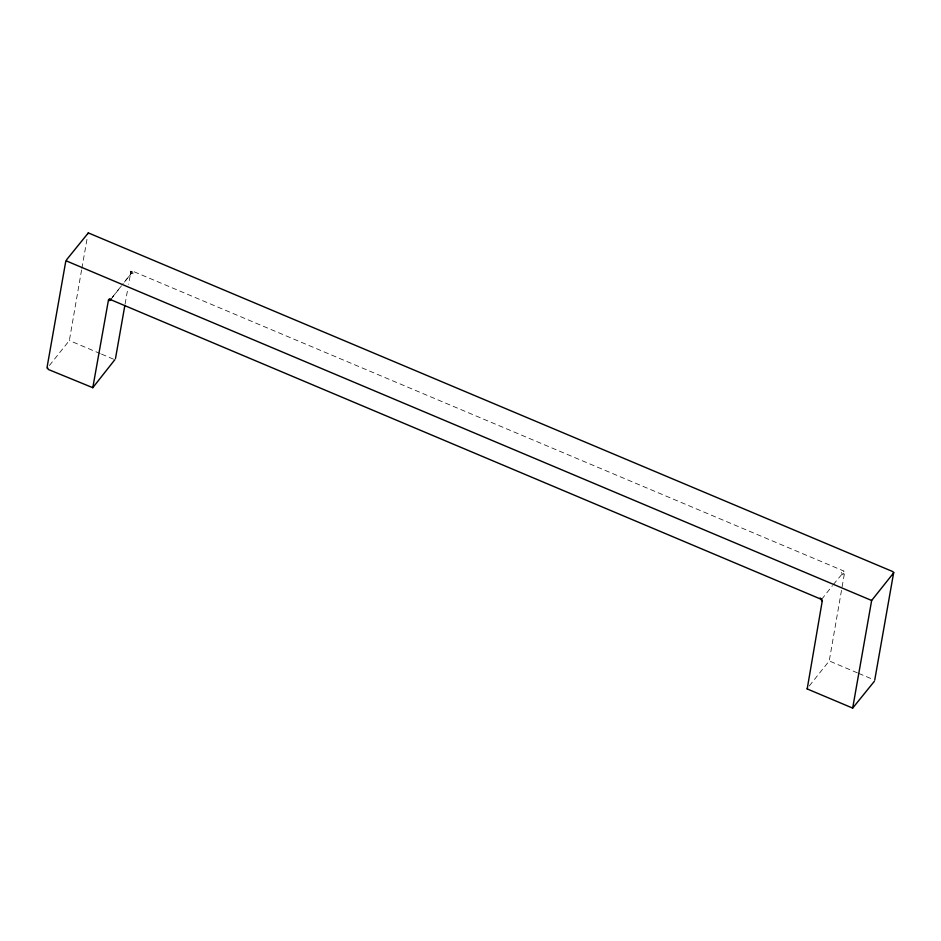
<?xml version="1.0" encoding="UTF-8"?>
<svg xmlns="http://www.w3.org/2000/svg" width="941" height="941" viewBox="0 0 941 941"><rect width="100%" height="100%" fill="white"/><g stroke="black" fill="none" stroke-linecap="round" stroke-linejoin="round"><path stroke-width="0.71" stroke-dasharray="4.71 3.53" d="M49.414 365.508L69.352 340.524L81.608 269.796M809.295 685.918L829.233 660.947L844.689 572.034L842.83 574.751L840.807 571.763L844.101 571.152L131.716 270.761L133.175 273.384L131.387 273.255L124.141 282.371M131.458 271.537L131.387 273.255L122.389 284.688M130.446 274.36L130.917 271.055L128.694 284.335M81.867 268.361L87.466 236.614M125.106 304.025L127.635 289.687M112.438 297.227L123.247 283.512M110.673 299.544L121.483 285.829M821.669 599.346L832.479 585.631M833.385 584.49L843.854 571.928M100.217 353.569L69.352 340.524M101.546 354.134L113.567 359.203M857.416 672.862L829.233 660.947M858.757 673.415L872.119 679.049"/><path stroke-width="1.41" d="M114.837 359.709L92.794 387.692L48.485 369.531L47.05 367.425L65.623 262.08L66.682 259.645L88.325 232.898L892.515 571.469L893.691 572.493L893.385 573.21L871.648 600.476L852.675 708.102L807.19 688.93L822.352 600.382L822.116 601.052L820.093 598.064L821.752 599.511L109.368 299.12L111.426 299.485M115.496 358.497L124.847 305.46M87.972 233.721L88.325 232.898M47.309 368.507L47.615 367.79M92.794 387.692L108.568 299.414L109.732 300.661L110.673 299.544L109.415 299.509M807.19 688.93L807.496 688.212M874.718 680.12L893.691 572.493M874.318 681.355L852.675 708.102M66.282 260.88L871.648 600.476"/></g></svg>
